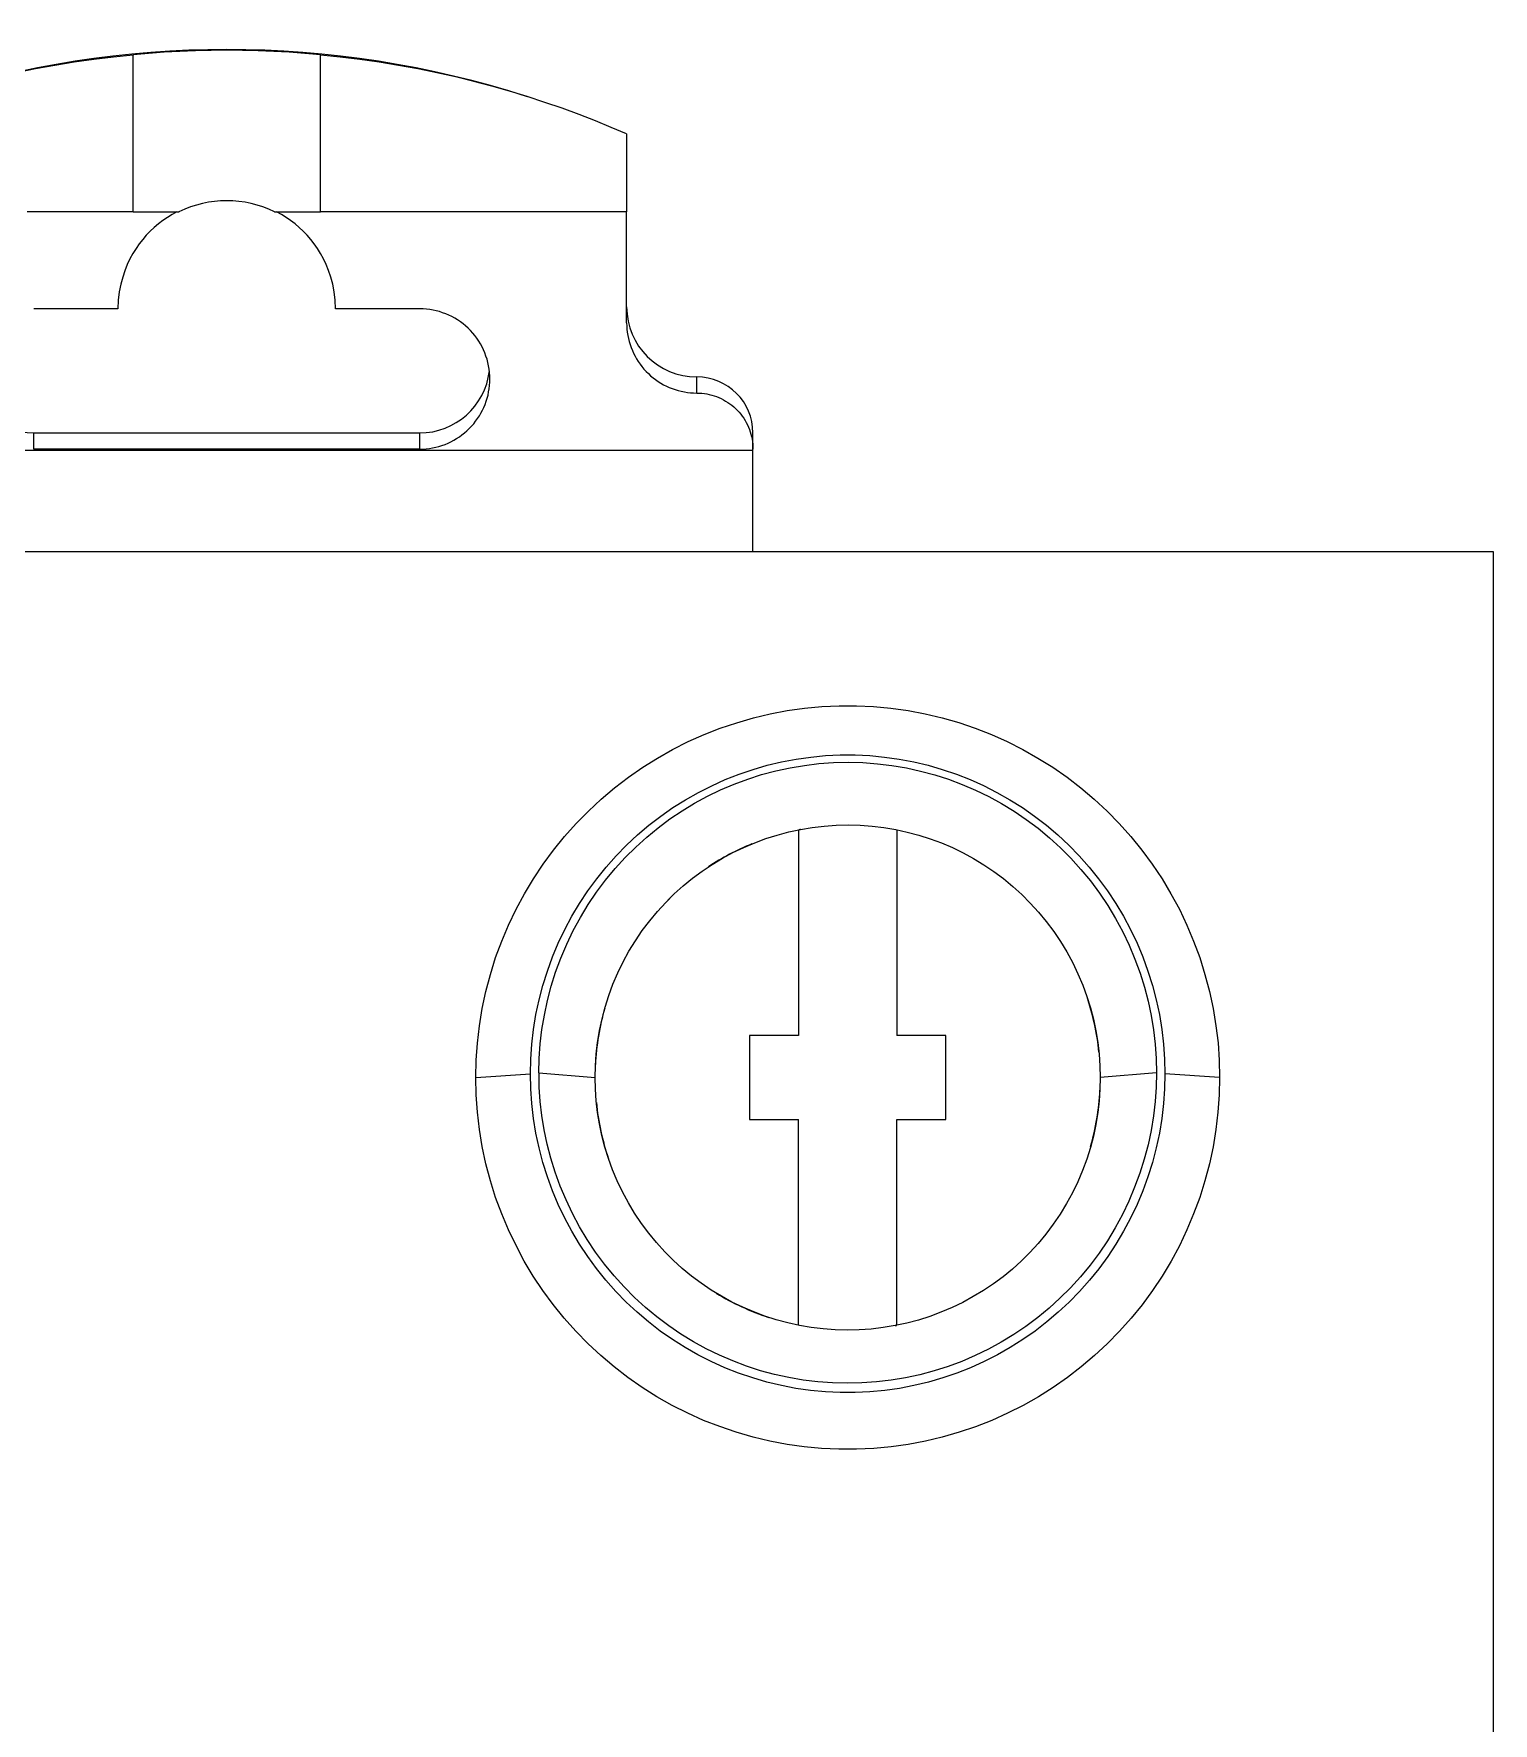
# Model space of a CAD drawing. Header units: millimetres. Extents: x 1019 to 1519, y 1262 to 1448.
# Drawn here: x 1200.785 to 1202.865, y 1270.982 to 1273.39 of the extents above; entities that cross this region are included whole.
import ezdxf

# ---------------------------------------------------------------- set-up
doc = ezdxf.new("R2010")
doc.units = ezdxf.units.MM

msp = doc.modelspace()

# ---------------------------------------------------------------- linework, layer by layer
for p, q in [((1200.9709, 1273.3634), (1200.9265, 1273.3598)), ((1200.9265, 1273.3599), (1200.9265, 1273.3594)), ((1201.0154, 1273.3654), (1200.9709, 1273.3634)), ((1201.0599, 1273.3661), (1201.0154, 1273.3654)), ((1201.1045, 1273.3654), (1201.0599, 1273.3661)), ((1201.149, 1273.3634), (1201.1045, 1273.3654)), ((1201.1934, 1273.3598), (1201.149, 1273.3634)), ((1201.1934, 1273.3594), (1201.1934, 1273.3599)), ((1200.7873, 1273.3395), (1200.7602, 1273.3339)), ((1200.8147, 1273.3445), (1200.7873, 1273.3395)), ((1200.8424, 1273.349), (1200.8147, 1273.3445)), ((1200.8703, 1273.353), (1200.8424, 1273.349)), ((1200.8983, 1273.3565), (1200.8703, 1273.353)), ((1200.9265, 1273.3593), (1200.8983, 1273.3565)), ((1200.9265, 1273.136), (1200.9265, 1273.3594)), ((1201.1934, 1273.136), (1201.1934, 1273.3594)), ((1201.2215, 1273.3565), (1201.1934, 1273.3593)), ((1201.2495, 1273.353), (1201.2215, 1273.3565)), ((1201.2773, 1273.349), (1201.2495, 1273.353)), ((1201.3049, 1273.3445), (1201.2773, 1273.349)), ((1201.3322, 1273.3395), (1201.3049, 1273.3445)), ((1201.3592, 1273.334), (1201.3322, 1273.3395)), ((1201.3858, 1273.3281), (1201.3592, 1273.334)), ((1201.4121, 1273.3217), (1201.3858, 1273.3281)), ((1201.4378, 1273.3149), (1201.4121, 1273.3217)), ((1201.4631, 1273.3077), (1201.4378, 1273.3149)), ((1201.4879, 1273.3002), (1201.4631, 1273.3077)), ((1201.5133, 1273.2919), (1201.4879, 1273.3002)), ((1201.538, 1273.2834), (1201.5133, 1273.2919)), ((1201.562, 1273.2746), (1201.538, 1273.2834)), ((1201.5854, 1273.2655), (1201.562, 1273.2746)), ((1201.608, 1273.2562), (1201.5854, 1273.2655)), ((1201.6299, 1273.2468), (1201.608, 1273.2562)), ((1201.6299, 1273.2468), (1201.6299, 1273.136)), ((1200.7996, 1273.136), (1200.7753, 1273.136)), ((1200.8242, 1273.136), (1200.7996, 1273.136)), ((1200.8492, 1273.136), (1200.8242, 1273.136)), ((1200.8746, 1273.136), (1200.8492, 1273.136)), ((1200.9003, 1273.136), (1200.8746, 1273.136)), ((1200.9265, 1273.136), (1200.9003, 1273.136)), ((1200.9265, 1273.136), (1200.9919, 1273.136)), ((1200.9688, 1273.1235), (1200.9625, 1273.1187)), ((1200.9753, 1273.128), (1200.9688, 1273.1235)), ((1200.9821, 1273.1322), (1200.9753, 1273.128)), ((1200.989, 1273.136), (1200.9821, 1273.1322)), ((1201.128, 1273.136), (1201.1934, 1273.136)), ((1201.1378, 1273.1322), (1201.1308, 1273.136)), ((1201.1445, 1273.128), (1201.1378, 1273.1322)), ((1201.151, 1273.1235), (1201.1445, 1273.128)), ((1201.1573, 1273.1187), (1201.151, 1273.1235)), ((1201.2195, 1273.136), (1201.1934, 1273.136)), ((1201.2453, 1273.136), (1201.2195, 1273.136)), ((1201.2707, 1273.136), (1201.2453, 1273.136)), ((1201.2957, 1273.136), (1201.2707, 1273.136)), ((1201.3203, 1273.136), (1201.2957, 1273.136)), ((1201.3446, 1273.136), (1201.3203, 1273.136)), ((1201.3685, 1273.136), (1201.3446, 1273.136)), ((1201.3922, 1273.136), (1201.3685, 1273.136)), ((1201.4154, 1273.136), (1201.3922, 1273.136)), ((1201.4384, 1273.136), (1201.4154, 1273.136)), ((1201.4611, 1273.136), (1201.4384, 1273.136)), ((1201.4834, 1273.136), (1201.4611, 1273.136)), ((1201.5054, 1273.136), (1201.4834, 1273.136)), ((1201.5271, 1273.136), (1201.5054, 1273.136)), ((1201.5484, 1273.136), (1201.5271, 1273.136)), ((1201.5693, 1273.136), (1201.5484, 1273.136)), ((1201.5899, 1273.136), (1201.5693, 1273.136)), ((1201.6101, 1273.136), (1201.5899, 1273.136)), ((1201.6299, 1273.136), (1201.6101, 1273.136)), ((1201.6299, 1272.9776), (1201.6299, 1273.136)), ((1200.9402, 1273.0964), (1200.9353, 1273.0901)), ((1200.9453, 1273.1024), (1200.9402, 1273.0964)), ((1200.9508, 1273.1081), (1200.9453, 1273.1024)), ((1200.9565, 1273.1135), (1200.9508, 1273.1081)), ((1200.9625, 1273.1187), (1200.9565, 1273.1135)), ((1201.1633, 1273.1136), (1201.1573, 1273.1187)), ((1201.169, 1273.1082), (1201.1633, 1273.1136)), ((1201.1744, 1273.1025), (1201.169, 1273.1082)), ((1201.1796, 1273.0965), (1201.1744, 1273.1025)), ((1201.1845, 1273.0902), (1201.1796, 1273.0965)), ((1200.9262, 1273.0763), (1200.922, 1273.0687)), ((1200.9306, 1273.0834), (1200.9262, 1273.0763)), ((1200.9353, 1273.0901), (1200.9306, 1273.0834)), ((1201.1892, 1273.0835), (1201.1845, 1273.0902)), ((1201.1936, 1273.0764), (1201.1892, 1273.0835)), ((1201.1977, 1273.0689), (1201.1936, 1273.0764)), ((1200.9147, 1273.0519), (1200.9116, 1273.0426)), ((1200.9182, 1273.0606), (1200.9147, 1273.0519)), ((1200.922, 1273.0687), (1200.9182, 1273.0606)), ((1201.2016, 1273.0608), (1201.1977, 1273.0689)), ((1201.2051, 1273.0521), (1201.2016, 1273.0608)), ((1201.2083, 1273.0428), (1201.2051, 1273.0521)), ((1200.9089, 1273.0326), (1200.9068, 1273.0217)), ((1200.9116, 1273.0426), (1200.9089, 1273.0326)), ((1201.2109, 1273.0327), (1201.2083, 1273.0428)), ((1201.213, 1273.0218), (1201.2109, 1273.0327)), ((1200.9054, 1273.0101), (1200.9049, 1272.9977)), ((1200.9068, 1273.0217), (1200.9054, 1273.0101)), ((1201.2144, 1273.0101), (1201.213, 1273.0218)), ((1201.2149, 1272.9977), (1201.2144, 1273.0101)), ((1200.9049, 1272.9977), (1200.7849, 1272.9977)), ((1201.3349, 1272.9977), (1201.2149, 1272.9977)), ((1201.3397, 1272.9975), (1201.3349, 1272.9977)), ((1201.3444, 1272.9972), (1201.3397, 1272.9975)), ((1201.3492, 1272.9966), (1201.3444, 1272.9972)), ((1201.3539, 1272.9958), (1201.3492, 1272.9966)), ((1201.3585, 1272.9948), (1201.3539, 1272.9958)), ((1201.3631, 1272.9936), (1201.3585, 1272.9948)), ((1201.3676, 1272.9921), (1201.3631, 1272.9936)), ((1201.3721, 1272.9905), (1201.3676, 1272.9921)), ((1201.3765, 1272.9886), (1201.3721, 1272.9905)), ((1201.3808, 1272.9865), (1201.3765, 1272.9886)), ((1201.385, 1272.9842), (1201.3808, 1272.9865)), ((1201.389, 1272.9817), (1201.385, 1272.9842)), ((1201.393, 1272.9791), (1201.389, 1272.9817)), ((1201.3968, 1272.9762), (1201.393, 1272.9791)), ((1201.4004, 1272.9732), (1201.3968, 1272.9762)), ((1201.6299, 1272.9776), (1201.63, 1272.9731)), ((1201.4039, 1272.97), (1201.4004, 1272.9732)), ((1201.4073, 1272.9666), (1201.4039, 1272.97)), ((1201.4105, 1272.9631), (1201.4073, 1272.9666)), ((1201.4135, 1272.9594), (1201.4105, 1272.9631)), ((1201.4164, 1272.9556), (1201.4135, 1272.9594)), ((1201.4191, 1272.9516), (1201.4164, 1272.9556)), ((1201.4215, 1272.9476), (1201.4191, 1272.9516)), ((1201.63, 1272.9731), (1201.6303, 1272.9686)), ((1201.6303, 1272.9686), (1201.6308, 1272.9642)), ((1201.6308, 1272.9642), (1201.6315, 1272.9597)), ((1201.6315, 1272.9597), (1201.6324, 1272.9553)), ((1201.6324, 1272.9553), (1201.6335, 1272.951)), ((1201.6335, 1272.951), (1201.6348, 1272.9467)), ((1201.4238, 1272.9434), (1201.4215, 1272.9476)), ((1201.4259, 1272.9391), (1201.4238, 1272.9434)), ((1201.4278, 1272.9347), (1201.4259, 1272.9391)), ((1201.4294, 1272.9303), (1201.4278, 1272.9347)), ((1201.4309, 1272.9257), (1201.4294, 1272.9303)), ((1201.6348, 1272.9467), (1201.6363, 1272.9425)), ((1201.6363, 1272.9425), (1201.638, 1272.9383)), ((1201.638, 1272.9383), (1201.6398, 1272.9342)), ((1201.6398, 1272.9342), (1201.6419, 1272.9302)), ((1201.6419, 1272.9302), (1201.6441, 1272.9263)), ((1201.4321, 1272.9211), (1201.4309, 1272.9257)), ((1201.4331, 1272.9165), (1201.4321, 1272.9211)), ((1201.4339, 1272.9118), (1201.4331, 1272.9165)), ((1201.4345, 1272.907), (1201.4339, 1272.9118)), ((1201.4348, 1272.9023), (1201.4345, 1272.907)), ((1201.4349, 1272.8976), (1201.4348, 1272.9023)), ((1201.6441, 1272.9263), (1201.6465, 1272.9225)), ((1201.6465, 1272.9225), (1201.649, 1272.9188)), ((1201.649, 1272.9188), (1201.6517, 1272.9152)), ((1201.6517, 1272.9152), (1201.6546, 1272.9118)), ((1201.6546, 1272.9118), (1201.6576, 1272.9085)), ((1201.6576, 1272.9085), (1201.6608, 1272.9053)), ((1201.6608, 1272.9053), (1201.6641, 1272.9023)), ((1201.6641, 1272.9023), (1201.6676, 1272.8994)), ((1201.4323, 1272.8747), (1201.4332, 1272.8792)), ((1201.4332, 1272.8792), (1201.434, 1272.8838)), ((1201.434, 1272.8838), (1201.4345, 1272.8884)), ((1201.4345, 1272.8884), (1201.4348, 1272.893)), ((1201.4348, 1272.893), (1201.4349, 1272.8976)), ((1201.6676, 1272.8994), (1201.6711, 1272.8967)), ((1201.6711, 1272.8967), (1201.6748, 1272.8941)), ((1201.6748, 1272.8941), (1201.6786, 1272.8917)), ((1201.6786, 1272.8917), (1201.6825, 1272.8895)), ((1201.6825, 1272.8895), (1201.6865, 1272.8875)), ((1201.6865, 1272.8875), (1201.6906, 1272.8856)), ((1201.6906, 1272.8856), (1201.6948, 1272.8839)), ((1201.6948, 1272.8839), (1201.699, 1272.8825)), ((1201.699, 1272.8825), (1201.7033, 1272.8812)), ((1201.7033, 1272.8812), (1201.7077, 1272.8801)), ((1201.7077, 1272.8801), (1201.7121, 1272.8792)), ((1201.7121, 1272.8792), (1201.7165, 1272.8785)), ((1201.7165, 1272.8785), (1201.721, 1272.878)), ((1201.7299, 1272.8776), (1201.7299, 1272.9005)), ((1201.4245, 1272.853), (1201.4264, 1272.8572)), ((1201.4264, 1272.8572), (1201.4282, 1272.8614)), ((1201.4282, 1272.8614), (1201.4297, 1272.8658)), ((1201.4297, 1272.8658), (1201.4311, 1272.8702)), ((1201.4311, 1272.8702), (1201.4323, 1272.8747)), ((1201.721, 1272.878), (1201.7254, 1272.8777)), ((1201.7254, 1272.8777), (1201.7299, 1272.8776)), ((1201.7299, 1272.8776), (1201.7335, 1272.8775)), ((1201.7335, 1272.8775), (1201.7371, 1272.8772)), ((1201.7371, 1272.8772), (1201.7407, 1272.8768)), ((1201.7407, 1272.8768), (1201.7442, 1272.8763)), ((1201.7442, 1272.8763), (1201.7477, 1272.8756)), ((1201.7477, 1272.8756), (1201.7512, 1272.8747)), ((1201.7512, 1272.8747), (1201.7547, 1272.8736)), ((1201.7547, 1272.8736), (1201.758, 1272.8725)), ((1201.758, 1272.8725), (1201.7614, 1272.8711)), ((1201.7614, 1272.8711), (1201.7646, 1272.8696)), ((1201.7646, 1272.8696), (1201.7678, 1272.868)), ((1201.7678, 1272.868), (1201.771, 1272.8662)), ((1201.771, 1272.8662), (1201.774, 1272.8643)), ((1201.774, 1272.8643), (1201.777, 1272.8623)), ((1201.777, 1272.8623), (1201.7798, 1272.8601)), ((1201.7798, 1272.8601), (1201.7826, 1272.8578)), ((1201.7826, 1272.8578), (1201.7852, 1272.8554)), ((1201.7852, 1272.8554), (1201.7878, 1272.8529)), ((1201.4056, 1272.8269), (1201.4088, 1272.8302)), ((1201.4088, 1272.8302), (1201.4119, 1272.8337)), ((1201.4119, 1272.8337), (1201.4147, 1272.8373)), ((1201.4147, 1272.8373), (1201.4174, 1272.8411)), ((1201.4174, 1272.8411), (1201.42, 1272.845)), ((1201.42, 1272.845), (1201.4223, 1272.8489)), ((1201.4223, 1272.8489), (1201.4245, 1272.853)), ((1201.7878, 1272.8529), (1201.7902, 1272.8502)), ((1201.7902, 1272.8502), (1201.7925, 1272.8475)), ((1201.7925, 1272.8475), (1201.7946, 1272.8446)), ((1201.7946, 1272.8446), (1201.7967, 1272.8417)), ((1201.7967, 1272.8417), (1201.7986, 1272.8386)), ((1201.7986, 1272.8386), (1201.8004, 1272.8355)), ((1201.8004, 1272.8355), (1201.802, 1272.8323)), ((1201.802, 1272.8323), (1201.8035, 1272.8291)), ((1200.7849, 1272.7977), (1200.7849, 1272.8207)), ((1200.7849, 1272.8207), (1201.3349, 1272.8207)), ((1201.3349, 1272.7977), (1201.3349, 1272.8207)), ((1201.371, 1272.8044), (1201.3753, 1272.8062)), ((1201.3753, 1272.8062), (1201.3795, 1272.8081)), ((1201.3795, 1272.8081), (1201.3836, 1272.8103)), ((1201.3836, 1272.8103), (1201.3876, 1272.8126)), ((1201.3876, 1272.8126), (1201.3915, 1272.8151)), ((1201.3915, 1272.8151), (1201.3952, 1272.8178)), ((1201.3952, 1272.8178), (1201.3988, 1272.8207)), ((1201.3988, 1272.8207), (1201.4023, 1272.8237)), ((1201.4023, 1272.8237), (1201.4056, 1272.8269)), ((1201.8035, 1272.8291), (1201.8048, 1272.8257)), ((1201.8048, 1272.8257), (1201.806, 1272.8223)), ((1201.806, 1272.8223), (1201.807, 1272.8189)), ((1201.807, 1272.8189), (1201.8079, 1272.8154)), ((1201.8079, 1272.8154), (1201.8086, 1272.8119)), ((1201.8086, 1272.8119), (1201.8092, 1272.8084)), ((1201.8092, 1272.8084), (1201.8096, 1272.8048)), ((1201.8099, 1272.7977), (1201.8099, 1272.8207)), ((1200.3099, 1272.7961), (1201.8099, 1272.7961)), ((1201.3349, 1272.7977), (1200.7849, 1272.7977)), ((1201.3349, 1272.7977), (1201.3395, 1272.7978)), ((1201.3395, 1272.7978), (1201.3442, 1272.7981)), ((1201.3442, 1272.7981), (1201.3487, 1272.7986)), ((1201.3487, 1272.7986), (1201.3533, 1272.7994)), ((1201.3533, 1272.7994), (1201.3578, 1272.8003)), ((1201.3578, 1272.8003), (1201.3623, 1272.8015)), ((1201.3623, 1272.8015), (1201.3667, 1272.8028)), ((1201.3667, 1272.8028), (1201.371, 1272.8044)), ((1201.8096, 1272.8048), (1201.8098, 1272.8013)), ((1201.8098, 1272.8013), (1201.8099, 1272.7977)), ((1201.8099, 1272.7961), (1201.8099, 1272.7977)), ((1201.8099, 1272.6519), (1201.8099, 1272.7961)), ((1195.6949, 1272.6519), (1202.8649, 1272.6519)), ((1202.8649, 1272.6519), (1202.8649, 1270.7619)), ((1201.8345, 1272.4203), (1201.8588, 1272.4249)), ((1201.8588, 1272.4249), (1201.8833, 1272.4283)), ((1201.8833, 1272.4283), (1201.9079, 1272.4306)), ((1201.9079, 1272.4306), (1201.9326, 1272.4318)), ((1201.9326, 1272.4318), (1201.9573, 1272.4318)), ((1201.9573, 1272.4318), (1201.9819, 1272.4306)), ((1201.9819, 1272.4306), (1202.0065, 1272.4283)), ((1202.0065, 1272.4283), (1202.031, 1272.4249)), ((1202.031, 1272.4249), (1202.0553, 1272.4203)), ((1201.7402, 1272.3908), (1201.7632, 1272.3998)), ((1201.7632, 1272.3998), (1201.7867, 1272.4077)), ((1201.7867, 1272.4077), (1201.8105, 1272.4146)), ((1201.8105, 1272.4146), (1201.8345, 1272.4203)), ((1202.0553, 1272.4203), (1202.0794, 1272.4146)), ((1202.0794, 1272.4146), (1202.1032, 1272.4078)), ((1202.1032, 1272.4078), (1202.1266, 1272.3998)), ((1202.1266, 1272.3998), (1202.1497, 1272.3908)), ((1201.6954, 1272.3695), (1201.7175, 1272.3807)), ((1201.7175, 1272.3807), (1201.7402, 1272.3908)), ((1202.1497, 1272.3908), (1202.1723, 1272.3807)), ((1202.1723, 1272.3807), (1202.1944, 1272.3695)), ((1201.6528, 1272.3441), (1201.6738, 1272.3573)), ((1201.6738, 1272.3573), (1201.6954, 1272.3695)), ((1201.8303, 1272.347), (1201.8508, 1272.3519)), ((1201.8508, 1272.3519), (1201.8715, 1272.3558)), ((1201.8715, 1272.3558), (1201.8924, 1272.3588)), ((1201.8832, 1272.3469), (1201.9039, 1272.3494)), ((1201.8924, 1272.3588), (1201.9134, 1272.3608)), ((1201.9039, 1272.3494), (1201.9248, 1272.3508)), ((1201.9134, 1272.3608), (1201.9344, 1272.3617)), ((1201.9248, 1272.3508), (1201.9456, 1272.3513)), ((1201.9344, 1272.3617), (1201.9554, 1272.3617)), ((1201.9456, 1272.3513), (1201.9665, 1272.3508)), ((1201.9554, 1272.3617), (1201.9765, 1272.3608)), ((1201.9665, 1272.3508), (1201.9873, 1272.3492)), ((1201.9765, 1272.3608), (1201.9974, 1272.3588)), ((1201.9873, 1272.3492), (1202.008, 1272.3467)), ((1201.9974, 1272.3588), (1202.0183, 1272.3558)), ((1202.0183, 1272.3558), (1202.039, 1272.3519)), ((1202.039, 1272.3519), (1202.0595, 1272.347)), ((1202.1944, 1272.3695), (1202.216, 1272.3573)), ((1202.216, 1272.3573), (1202.2371, 1272.3441)), ((1201.6126, 1272.3148), (1201.6323, 1272.3299)), ((1201.6323, 1272.3299), (1201.6528, 1272.3441)), ((1201.7511, 1272.3179), (1201.7704, 1272.3266)), ((1201.7704, 1272.3266), (1201.7901, 1272.3343)), ((1201.7829, 1272.3202), (1201.8024, 1272.3274)), ((1201.7901, 1272.3343), (1201.8101, 1272.3411)), ((1201.8024, 1272.3274), (1201.8222, 1272.3337)), ((1201.8101, 1272.3411), (1201.8303, 1272.347)), ((1201.8222, 1272.3337), (1201.8423, 1272.3391)), ((1201.8423, 1272.3391), (1201.8627, 1272.3435)), ((1201.8627, 1272.3435), (1201.8832, 1272.3469)), ((1202.008, 1272.3467), (1202.0285, 1272.3432)), ((1202.0285, 1272.3432), (1202.0488, 1272.3388)), ((1202.0488, 1272.3388), (1202.0689, 1272.3334)), ((1202.0595, 1272.347), (1202.0798, 1272.3412)), ((1202.0689, 1272.3334), (1202.0886, 1272.327)), ((1202.0798, 1272.3412), (1202.0998, 1272.3344)), ((1202.0886, 1272.327), (1202.1081, 1272.3197)), ((1202.0998, 1272.3344), (1202.1194, 1272.3266)), ((1202.1194, 1272.3266), (1202.1387, 1272.318)), ((1202.2371, 1272.3441), (1202.2575, 1272.33)), ((1202.2575, 1272.33), (1202.2772, 1272.3148)), ((1201.5936, 1272.2987), (1201.6126, 1272.3148)), ((1201.7138, 1272.2979), (1201.7322, 1272.3084)), ((1201.7267, 1272.293), (1201.745, 1272.303)), ((1201.7322, 1272.3084), (1201.7511, 1272.3179)), ((1201.745, 1272.303), (1201.7638, 1272.312)), ((1201.7638, 1272.312), (1201.7829, 1272.3202)), ((1202.1081, 1272.3197), (1202.1272, 1272.3115)), ((1202.1272, 1272.3115), (1202.1459, 1272.3024)), ((1202.1387, 1272.318), (1202.1576, 1272.3084)), ((1202.1459, 1272.3024), (1202.1642, 1272.2924)), ((1202.1576, 1272.3084), (1202.176, 1272.2979)), ((1202.2772, 1272.3148), (1202.2962, 1272.2988)), ((1201.5579, 1272.264), (1201.5753, 1272.2818)), ((1201.5753, 1272.2818), (1201.5936, 1272.2987)), ((1201.6784, 1272.2744), (1201.6958, 1272.2866)), ((1201.6916, 1272.2705), (1201.7089, 1272.2822)), ((1201.6958, 1272.2866), (1201.7138, 1272.2979)), ((1201.7089, 1272.2822), (1201.7267, 1272.293)), ((1202.1642, 1272.2924), (1202.182, 1272.2815)), ((1202.176, 1272.2979), (1202.194, 1272.2866)), ((1202.182, 1272.2815), (1202.1994, 1272.2698)), ((1202.194, 1272.2866), (1202.2114, 1272.2745)), ((1202.2962, 1272.2988), (1202.3145, 1272.2818)), ((1202.3145, 1272.2818), (1202.3319, 1272.264)), ((1201.5413, 1272.2454), (1201.5579, 1272.264)), ((1201.6454, 1272.2477), (1201.6616, 1272.2615)), ((1201.6585, 1272.2447), (1201.6747, 1272.258)), ((1201.6616, 1272.2615), (1201.6784, 1272.2744)), ((1201.6747, 1272.258), (1201.6916, 1272.2705)), ((1201.861, 1272.252), (1201.8776, 1272.2556)), ((1201.8749, 1272.2551), (1201.8749, 1271.9619)), ((1201.8776, 1272.2556), (1201.8945, 1272.2584)), ((1201.8945, 1272.2584), (1201.9114, 1272.2604)), ((1201.9114, 1272.2604), (1201.9284, 1272.2615)), ((1201.9284, 1272.2615), (1201.9455, 1272.2619)), ((1201.9455, 1272.2619), (1201.9626, 1272.2615)), ((1201.9626, 1272.2615), (1201.9796, 1272.2603)), ((1201.9796, 1272.2603), (1201.9965, 1272.2582)), ((1201.9965, 1272.2582), (1202.0133, 1272.2554)), ((1202.0133, 1272.2554), (1202.0299, 1272.2518)), ((1202.0149, 1272.2551), (1202.0149, 1271.9619)), ((1202.1994, 1272.2698), (1202.2162, 1272.2572)), ((1202.2114, 1272.2745), (1202.2282, 1272.2615)), ((1202.2162, 1272.2572), (1202.2324, 1272.2437)), ((1202.2282, 1272.2615), (1202.2445, 1272.2477)), ((1202.3319, 1272.264), (1202.3485, 1272.2454)), ((1201.5256, 1272.226), (1201.5413, 1272.2454)), ((1201.6149, 1272.2179), (1201.6298, 1272.2331)), ((1201.6278, 1272.2156), (1201.6428, 1272.2305)), ((1201.6298, 1272.2331), (1201.6454, 1272.2477)), ((1201.6428, 1272.2305), (1201.6585, 1272.2447)), ((1201.7814, 1272.2226), (1201.7967, 1272.23)), ((1201.7967, 1272.23), (1201.8124, 1272.2366)), ((1201.8124, 1272.2366), (1201.8283, 1272.2425)), ((1201.8283, 1272.2425), (1201.8445, 1272.2476)), ((1201.8445, 1272.2476), (1201.861, 1272.252)), ((1202.0299, 1272.2518), (1202.0463, 1272.2474)), ((1202.0463, 1272.2474), (1202.0625, 1272.2422)), ((1202.0625, 1272.2422), (1202.0784, 1272.2363)), ((1202.0784, 1272.2363), (1202.0941, 1272.2296)), ((1202.0941, 1272.2296), (1202.1094, 1272.2222)), ((1202.2324, 1272.2437), (1202.2481, 1272.2295)), ((1202.2445, 1272.2477), (1202.2601, 1272.2332)), ((1202.2481, 1272.2295), (1202.2631, 1272.2144)), ((1202.2601, 1272.2332), (1202.275, 1272.2179)), ((1202.3485, 1272.2454), (1202.3642, 1272.2261)), ((1201.497, 1272.1852), (1201.5108, 1272.2059)), ((1201.5108, 1272.2059), (1201.5256, 1272.226)), ((1201.6007, 1272.2019), (1201.6149, 1272.2179)), ((1201.6135, 1272.1998), (1201.6278, 1272.2156)), ((1201.7376, 1272.1963), (1201.7518, 1272.2058)), ((1201.7518, 1272.2058), (1201.7664, 1272.2146)), ((1201.7664, 1272.2146), (1201.7814, 1272.2226)), ((1202.1094, 1272.2222), (1202.1243, 1272.214)), ((1202.1243, 1272.214), (1202.1389, 1272.2052)), ((1202.1389, 1272.2052), (1202.1531, 1272.1956)), ((1202.2631, 1272.2144), (1202.2774, 1272.1986)), ((1202.275, 1272.2179), (1202.2891, 1272.2019)), ((1202.3642, 1272.2261), (1202.379, 1272.206)), ((1202.379, 1272.206), (1202.3929, 1272.1852)), ((1201.4841, 1272.1637), (1201.497, 1272.1852)), ((1201.5746, 1272.168), (1201.5873, 1272.1853)), ((1201.5871, 1272.1663), (1201.5999, 1272.1834)), ((1201.5873, 1272.1853), (1201.6007, 1272.2019)), ((1201.5999, 1272.1834), (1201.6135, 1272.1998)), ((1201.7106, 1272.1752), (1201.7239, 1272.1861)), ((1201.7239, 1272.1861), (1201.7376, 1272.1963)), ((1202.1531, 1272.1956), (1202.1669, 1272.1854)), ((1202.1669, 1272.1854), (1202.1802, 1272.1744)), ((1202.2774, 1272.1986), (1202.2909, 1272.1821)), ((1202.2891, 1272.2019), (1202.3026, 1272.1853)), ((1202.2909, 1272.1821), (1202.3037, 1272.1649)), ((1202.3026, 1272.1853), (1202.3152, 1272.1681)), ((1202.3929, 1272.1852), (1202.4057, 1272.1638)), ((1201.4723, 1272.1417), (1201.4841, 1272.1637)), ((1201.5628, 1272.1502), (1201.5746, 1272.168)), ((1201.5751, 1272.1485), (1201.5871, 1272.1663)), ((1201.6855, 1272.1515), (1201.6978, 1272.1637)), ((1201.6978, 1272.1637), (1201.7106, 1272.1752)), ((1202.1802, 1272.1744), (1202.193, 1272.1628)), ((1202.193, 1272.1628), (1202.2052, 1272.1506)), ((1202.3037, 1272.1649), (1202.3156, 1272.1471)), ((1202.3152, 1272.1681), (1202.327, 1272.1502)), ((1202.4057, 1272.1638), (1202.4176, 1272.1418)), ((1201.4615, 1272.1192), (1201.4723, 1272.1417)), ((1201.5418, 1272.1129), (1201.5519, 1272.1318)), ((1201.5519, 1272.1318), (1201.5628, 1272.1502)), ((1201.564, 1272.1302), (1201.5751, 1272.1485)), ((1201.6627, 1272.1254), (1201.6738, 1272.1387)), ((1201.6738, 1272.1387), (1201.6855, 1272.1515)), ((1202.2052, 1272.1506), (1202.2169, 1272.1377)), ((1202.2169, 1272.1377), (1202.228, 1272.1243)), ((1202.3156, 1272.1471), (1202.3267, 1272.1287)), ((1202.327, 1272.1502), (1202.338, 1272.1318)), ((1202.338, 1272.1318), (1202.3481, 1272.113)), ((1202.4176, 1272.1418), (1202.4283, 1272.1192)), ((1201.4518, 1272.0962), (1201.4615, 1272.1192)), ((1201.5325, 1272.0936), (1201.5418, 1272.1129)), ((1201.5445, 1272.092), (1201.5538, 1272.1113)), ((1201.5538, 1272.1113), (1201.564, 1272.1302)), ((1201.6424, 1272.097), (1201.6522, 1272.1114)), ((1201.6522, 1272.1114), (1201.6627, 1272.1254)), ((1202.228, 1272.1243), (1202.2385, 1272.1103)), ((1202.2385, 1272.1103), (1202.2482, 1272.0958)), ((1202.3267, 1272.1287), (1202.3369, 1272.1098)), ((1202.3369, 1272.1098), (1202.3461, 1272.0905)), ((1202.3481, 1272.113), (1202.3573, 1272.0936)), ((1202.4283, 1272.1192), (1202.438, 1272.0962)), ((1201.4432, 1272.0728), (1201.4518, 1272.0962)), ((1201.5243, 1272.0738), (1201.5325, 1272.0936)), ((1201.5361, 1272.0723), (1201.5445, 1272.092)), ((1201.6332, 1272.0821), (1201.6424, 1272.097)), ((1202.2482, 1272.0958), (1202.2573, 1272.0809)), ((1202.3461, 1272.0905), (1202.3543, 1272.0708)), ((1202.3573, 1272.0936), (1202.3656, 1272.0739)), ((1202.438, 1272.0962), (1202.4466, 1272.0728)), ((1201.4357, 1272.0489), (1201.4432, 1272.0728)), ((1201.5169, 1272.0537), (1201.5243, 1272.0738)), ((1201.5287, 1272.0522), (1201.5361, 1272.0723)), ((1201.6173, 1272.051), (1201.6249, 1272.0667)), ((1201.6249, 1272.0667), (1201.6332, 1272.0821)), ((1202.2573, 1272.0809), (1202.2656, 1272.0655)), ((1202.2656, 1272.0655), (1202.2731, 1272.0498)), ((1202.3543, 1272.0708), (1202.3616, 1272.0509)), ((1202.3656, 1272.0739), (1202.3729, 1272.0537)), ((1202.4466, 1272.0728), (1202.4541, 1272.0489)), ((1201.4294, 1272.0247), (1201.4357, 1272.0489)), ((1201.5105, 1272.0332), (1201.5169, 1272.0537)), ((1201.5223, 1272.032), (1201.5287, 1272.0522)), ((1201.6104, 1272.035), (1201.6173, 1272.051)), ((1202.2731, 1272.0498), (1202.2799, 1272.0338)), ((1202.3616, 1272.0509), (1202.3678, 1272.0309)), ((1202.3729, 1272.0537), (1202.3793, 1272.0333)), ((1202.4541, 1272.0489), (1202.4605, 1272.0248)), ((1201.4242, 1272.0004), (1201.4294, 1272.0247)), ((1201.5006, 1271.9916), (1201.5051, 1272.0125)), ((1201.5051, 1272.0125), (1201.5105, 1272.0332)), ((1201.5126, 1271.991), (1201.517, 1272.0116)), ((1201.517, 1272.0116), (1201.5223, 1272.032)), ((1201.5992, 1272.0022), (1201.6044, 1272.0187)), ((1201.6044, 1272.0187), (1201.6104, 1272.035)), ((1202.2799, 1272.0338), (1202.2858, 1272.0176)), ((1202.2858, 1272.0176), (1202.291, 1272.0013)), ((1202.3678, 1272.0309), (1202.3731, 1272.0107)), ((1202.3793, 1272.0333), (1202.3848, 1272.0125)), ((1202.3848, 1272.0125), (1202.3892, 1271.9916)), ((1202.4605, 1272.0248), (1202.4657, 1272.0004)), ((1201.4201, 1271.9758), (1201.4242, 1272.0004)), ((1201.4972, 1271.9705), (1201.5006, 1271.9916)), ((1201.5092, 1271.9704), (1201.5126, 1271.991)), ((1201.5948, 1271.9856), (1201.5992, 1272.0022)), ((1202.291, 1272.0013), (1202.2953, 1271.9849)), ((1202.3731, 1272.0107), (1202.3774, 1271.9904)), ((1202.3774, 1271.9904), (1202.3807, 1271.97)), ((1202.3892, 1271.9916), (1202.3927, 1271.9705)), ((1202.4657, 1272.0004), (1202.4698, 1271.9758)), ((1201.4172, 1271.9511), (1201.4201, 1271.9758)), ((1201.4947, 1271.9493), (1201.4972, 1271.9705)), ((1201.5068, 1271.9498), (1201.5092, 1271.9704)), ((1201.5884, 1271.9521), (1201.5912, 1271.9689)), ((1201.5912, 1271.9689), (1201.5948, 1271.9856)), ((1202.2953, 1271.9849), (1202.2988, 1271.9684)), ((1202.2988, 1271.9684), (1202.3015, 1271.9518)), ((1202.3807, 1271.97), (1202.383, 1271.9495)), ((1202.3927, 1271.9705), (1202.3952, 1271.9493)), ((1202.4698, 1271.9758), (1202.4727, 1271.9512)), ((1201.4155, 1271.9265), (1201.4172, 1271.9511)), ((1201.4932, 1271.9282), (1201.4947, 1271.9493)), ((1201.5054, 1271.9292), (1201.5068, 1271.9498)), ((1201.5865, 1271.9354), (1201.5884, 1271.9521)), ((1201.8049, 1271.9619), (1201.8049, 1271.8419)), ((1201.8749, 1271.9619), (1201.8049, 1271.9619)), ((1202.0849, 1271.9619), (1202.0149, 1271.9619)), ((1202.0849, 1271.8419), (1202.0849, 1271.9619)), ((1202.3015, 1271.9518), (1202.3034, 1271.9352)), ((1202.383, 1271.9495), (1202.3845, 1271.9291)), ((1202.3952, 1271.9493), (1202.3966, 1271.9282)), ((1202.4727, 1271.9512), (1202.4744, 1271.9265)), ((1201.4149, 1271.9019), (1201.4155, 1271.9265)), ((1201.4928, 1271.9071), (1201.4932, 1271.9282)), ((1201.5049, 1271.9087), (1201.5054, 1271.9292)), ((1201.5849, 1271.9019), (1201.5853, 1271.9186)), ((1201.5853, 1271.9186), (1201.5865, 1271.9354)), ((1202.3034, 1271.9352), (1202.3045, 1271.9185)), ((1202.3045, 1271.9185), (1202.3049, 1271.9019)), ((1202.3845, 1271.9291), (1202.3849, 1271.9087)), ((1202.3966, 1271.9282), (1202.3971, 1271.9071)), ((1202.4744, 1271.9265), (1202.4749, 1271.9019)), ((1201.4149, 1271.9019), (1201.4928, 1271.9071)), ((1201.4155, 1271.8773), (1201.4149, 1271.9019)), ((1201.4932, 1271.886), (1201.4928, 1271.9071)), ((1201.5049, 1271.9087), (1201.5849, 1271.9019)), ((1201.5054, 1271.8884), (1201.505, 1271.9087)), ((1201.5853, 1271.8854), (1201.5849, 1271.9019)), ((1202.3049, 1271.9019), (1202.3045, 1271.8853)), ((1202.3849, 1271.9087), (1202.3049, 1271.9019)), ((1202.3849, 1271.9087), (1202.3845, 1271.8882)), ((1202.3971, 1271.9071), (1202.3966, 1271.8859)), ((1202.4749, 1271.9019), (1202.3971, 1271.9071)), ((1202.4749, 1271.9019), (1202.4744, 1271.8773)), ((1201.4172, 1271.8526), (1201.4155, 1271.8773)), ((1201.4947, 1271.8648), (1201.4932, 1271.886)), ((1201.5068, 1271.868), (1201.5054, 1271.8884)), ((1201.5091, 1271.8476), (1201.5068, 1271.868)), ((1201.5865, 1271.8688), (1201.5853, 1271.8854)), ((1201.5884, 1271.8523), (1201.5865, 1271.8688)), ((1202.3034, 1271.8686), (1202.3014, 1271.8519)), ((1202.3045, 1271.8853), (1202.3034, 1271.8686)), ((1202.383, 1271.8677), (1202.3807, 1271.8472)), ((1202.3845, 1271.8882), (1202.383, 1271.8677)), ((1202.3966, 1271.8859), (1202.3952, 1271.8648)), ((1202.4744, 1271.8773), (1202.4726, 1271.8526)), ((1201.4201, 1271.8279), (1201.4172, 1271.8526)), ((1201.4972, 1271.8436), (1201.4947, 1271.8648)), ((1201.5006, 1271.8226), (1201.4972, 1271.8436)), ((1201.5124, 1271.8273), (1201.5091, 1271.8476)), ((1201.5911, 1271.8358), (1201.5884, 1271.8523)), ((1202.3014, 1271.8519), (1202.2987, 1271.8352)), ((1202.3807, 1271.8472), (1202.3773, 1271.8266)), ((1202.3927, 1271.8436), (1202.3892, 1271.8226)), ((1202.3952, 1271.8648), (1202.3927, 1271.8436)), ((1202.4726, 1271.8526), (1202.4697, 1271.8279)), ((1201.4242, 1271.8034), (1201.4201, 1271.8279)), ((1201.5051, 1271.8017), (1201.5006, 1271.8226)), ((1201.5167, 1271.8071), (1201.5124, 1271.8273)), ((1201.5945, 1271.8193), (1201.5911, 1271.8358)), ((1201.5988, 1271.8029), (1201.5945, 1271.8193)), ((1201.8049, 1271.8419), (1201.8749, 1271.8419)), ((1201.8749, 1271.5488), (1201.8749, 1271.8419)), ((1202.0149, 1271.5488), (1202.0149, 1271.8419)), ((1202.0149, 1271.8419), (1202.0849, 1271.8419)), ((1202.2987, 1271.8352), (1202.2951, 1271.8185)), ((1202.3773, 1271.8266), (1202.373, 1271.8061)), ((1202.3892, 1271.8226), (1202.3848, 1271.8017)), ((1202.4697, 1271.8279), (1202.4657, 1271.8033)), ((1201.4294, 1271.779), (1201.4242, 1271.8034)), ((1201.5105, 1271.781), (1201.5051, 1271.8017)), ((1201.5219, 1271.7869), (1201.5167, 1271.8071)), ((1201.6039, 1271.7866), (1201.5988, 1271.8029)), ((1202.2908, 1271.802), (1202.2856, 1271.7855)), ((1202.2951, 1271.8185), (1202.2908, 1271.802)), ((1202.373, 1271.8061), (1202.3676, 1271.7858)), ((1202.3848, 1271.8017), (1202.3793, 1271.781)), ((1202.4657, 1271.8033), (1202.4605, 1271.779)), ((1201.4357, 1271.7549), (1201.4294, 1271.779)), ((1201.5169, 1271.7606), (1201.5105, 1271.781)), ((1201.5281, 1271.7669), (1201.5219, 1271.7869)), ((1201.6098, 1271.7705), (1201.6039, 1271.7866)), ((1202.2856, 1271.7855), (1202.2796, 1271.7692)), ((1202.3676, 1271.7858), (1202.3613, 1271.7656)), ((1202.3793, 1271.781), (1202.3729, 1271.7606)), ((1202.4605, 1271.779), (1202.4541, 1271.7549)), ((1201.4432, 1271.7311), (1201.4357, 1271.7549)), ((1201.5242, 1271.7406), (1201.5169, 1271.7606)), ((1201.5353, 1271.7471), (1201.5281, 1271.7669)), ((1201.5435, 1271.7274), (1201.5353, 1271.7471)), ((1201.6165, 1271.7545), (1201.6098, 1271.7705)), ((1201.624, 1271.7388), (1201.6165, 1271.7545)), ((1202.2728, 1271.7532), (1202.2652, 1271.7375)), ((1202.2796, 1271.7692), (1202.2728, 1271.7532)), ((1202.3613, 1271.7656), (1202.3539, 1271.7456)), ((1202.3729, 1271.7606), (1202.3656, 1271.7405)), ((1202.4541, 1271.7549), (1202.4466, 1271.7311)), ((1201.4518, 1271.7077), (1201.4432, 1271.7311)), ((1201.5325, 1271.7209), (1201.5242, 1271.7406)), ((1201.5527, 1271.7081), (1201.5435, 1271.7274)), ((1201.6323, 1271.7235), (1201.624, 1271.7388)), ((1201.6413, 1271.7085), (1201.6323, 1271.7235)), ((1202.2652, 1271.7375), (1202.2568, 1271.7222)), ((1202.3456, 1271.7259), (1202.3364, 1271.7066)), ((1202.3539, 1271.7456), (1202.3456, 1271.7259)), ((1202.3656, 1271.7405), (1202.3574, 1271.7208)), ((1202.4466, 1271.7311), (1202.438, 1271.7077)), ((1201.4615, 1271.6848), (1201.4518, 1271.7077)), ((1201.5416, 1271.7016), (1201.5325, 1271.7209)), ((1201.5517, 1271.6828), (1201.5416, 1271.7016)), ((1201.5628, 1271.6893), (1201.5527, 1271.7081)), ((1201.651, 1271.694), (1201.6413, 1271.7085)), ((1202.2478, 1271.7073), (1202.238, 1271.6928)), ((1202.2568, 1271.7222), (1202.2478, 1271.7073)), ((1202.3364, 1271.7066), (1202.3262, 1271.6877)), ((1202.3482, 1271.7016), (1202.3381, 1271.6828)), ((1202.3574, 1271.7208), (1202.3482, 1271.7016)), ((1202.438, 1271.7077), (1202.4284, 1271.6847)), ((1201.4722, 1271.6623), (1201.4615, 1271.6848)), ((1201.5626, 1271.6645), (1201.5517, 1271.6828)), ((1201.5738, 1271.6709), (1201.5628, 1271.6893)), ((1201.6615, 1271.68), (1201.651, 1271.694)), ((1201.6725, 1271.6666), (1201.6615, 1271.68)), ((1202.2275, 1271.6789), (1202.2164, 1271.6655)), ((1202.238, 1271.6928), (1202.2275, 1271.6789)), ((1202.3262, 1271.6877), (1202.3151, 1271.6694)), ((1202.3381, 1271.6828), (1202.3272, 1271.6645)), ((1202.4284, 1271.6847), (1202.4176, 1271.6622)), ((1201.484, 1271.6403), (1201.4722, 1271.6623)), ((1201.5744, 1271.6467), (1201.5626, 1271.6645)), ((1201.5857, 1271.6531), (1201.5738, 1271.6709)), ((1201.5985, 1271.6359), (1201.5857, 1271.6531)), ((1201.6842, 1271.6537), (1201.6725, 1271.6666)), ((1201.6964, 1271.6414), (1201.6842, 1271.6537)), ((1202.2047, 1271.6527), (1202.1925, 1271.6406)), ((1202.2164, 1271.6655), (1202.2047, 1271.6527)), ((1202.3031, 1271.6516), (1202.2903, 1271.6345)), ((1202.3151, 1271.6694), (1202.3031, 1271.6516)), ((1202.3272, 1271.6645), (1202.3155, 1271.6467)), ((1202.4176, 1271.6622), (1202.4058, 1271.6403)), ((1201.4968, 1271.619), (1201.484, 1271.6403)), ((1201.5869, 1271.6296), (1201.5744, 1271.6467)), ((1201.6003, 1271.613), (1201.5869, 1271.6296)), ((1201.612, 1271.6193), (1201.5985, 1271.6359)), ((1201.7092, 1271.6298), (1201.6964, 1271.6414)), ((1201.7225, 1271.6189), (1201.7092, 1271.6298)), ((1202.1797, 1271.629), (1202.1664, 1271.6181)), ((1202.1925, 1271.6406), (1202.1797, 1271.629)), ((1202.2903, 1271.6345), (1202.2768, 1271.618)), ((1202.3029, 1271.6295), (1202.2895, 1271.6129)), ((1202.3155, 1271.6467), (1202.3029, 1271.6295)), ((1202.4058, 1271.6403), (1202.393, 1271.6189)), ((1201.5106, 1271.5982), (1201.4968, 1271.619)), ((1201.6144, 1271.5971), (1201.6003, 1271.613)), ((1201.6263, 1271.6035), (1201.612, 1271.6193)), ((1201.6412, 1271.5884), (1201.6263, 1271.6035)), ((1201.7362, 1271.6086), (1201.7225, 1271.6189)), ((1201.7504, 1271.599), (1201.7362, 1271.6086)), ((1202.1527, 1271.6079), (1202.1385, 1271.5984)), ((1202.1664, 1271.6181), (1202.1527, 1271.6079)), ((1202.2625, 1271.6023), (1202.2475, 1271.5873)), ((1202.2768, 1271.618), (1202.2625, 1271.6023)), ((1202.2895, 1271.6129), (1202.2754, 1271.597)), ((1202.393, 1271.6189), (1202.3793, 1271.5982)), ((1201.5253, 1271.5782), (1201.5106, 1271.5982)), ((1201.541, 1271.5588), (1201.5253, 1271.5782)), ((1201.6293, 1271.5818), (1201.6144, 1271.5971)), ((1201.6448, 1271.5673), (1201.6293, 1271.5818)), ((1201.6568, 1271.5741), (1201.6412, 1271.5884)), ((1201.765, 1271.5901), (1201.7504, 1271.599)), ((1201.78, 1271.5819), (1201.765, 1271.5901)), ((1201.7953, 1271.5745), (1201.78, 1271.5819)), ((1202.1089, 1271.5814), (1202.0936, 1271.5741)), ((1202.1239, 1271.5896), (1202.1089, 1271.5814)), ((1202.1385, 1271.5984), (1202.1239, 1271.5896)), ((1202.2475, 1271.5873), (1202.2319, 1271.5732)), ((1202.2606, 1271.5818), (1202.245, 1271.5673)), ((1202.2754, 1271.597), (1202.2606, 1271.5818)), ((1202.3645, 1271.5781), (1202.3489, 1271.5588)), ((1202.3793, 1271.5982), (1202.3645, 1271.5781)), ((1201.5575, 1271.5403), (1201.541, 1271.5588)), ((1201.661, 1271.5536), (1201.6448, 1271.5673)), ((1201.6731, 1271.5607), (1201.6568, 1271.5741)), ((1201.6899, 1271.548), (1201.6731, 1271.5607)), ((1201.811, 1271.5678), (1201.7953, 1271.5745)), ((1201.8269, 1271.5618), (1201.811, 1271.5678)), ((1201.8431, 1271.5566), (1201.8269, 1271.5618)), ((1201.8596, 1271.5522), (1201.8431, 1271.5566)), ((1202.0457, 1271.5563), (1202.0292, 1271.5519)), ((1202.0619, 1271.5615), (1202.0457, 1271.5563)), ((1202.0779, 1271.5674), (1202.0619, 1271.5615)), ((1202.0936, 1271.5741), (1202.0779, 1271.5674)), ((1202.2157, 1271.5598), (1202.1988, 1271.5472)), ((1202.2319, 1271.5732), (1202.2157, 1271.5598)), ((1202.245, 1271.5673), (1202.2289, 1271.5535)), ((1202.3489, 1271.5588), (1202.3323, 1271.5402)), ((1201.5749, 1271.5225), (1201.5575, 1271.5403)), ((1201.6778, 1271.5406), (1201.661, 1271.5536)), ((1201.6951, 1271.5284), (1201.6778, 1271.5406)), ((1201.7072, 1271.5362), (1201.6899, 1271.548)), ((1201.725, 1271.5253), (1201.7072, 1271.5362)), ((1201.8763, 1271.5485), (1201.8596, 1271.5522)), ((1201.8931, 1271.5457), (1201.8763, 1271.5485)), ((1201.9101, 1271.5436), (1201.8931, 1271.5457)), ((1201.9272, 1271.5424), (1201.9101, 1271.5436)), ((1201.9443, 1271.5419), (1201.9272, 1271.5424)), ((1201.9615, 1271.5423), (1201.9443, 1271.5419)), ((1201.9786, 1271.5435), (1201.9615, 1271.5423)), ((1201.9956, 1271.5455), (1201.9786, 1271.5435)), ((1202.0125, 1271.5483), (1201.9956, 1271.5455)), ((1202.0292, 1271.5519), (1202.0125, 1271.5483)), ((1202.1815, 1271.5355), (1202.1637, 1271.5246)), ((1202.1988, 1271.5472), (1202.1815, 1271.5355)), ((1202.212, 1271.5406), (1202.1947, 1271.5284)), ((1202.2289, 1271.5535), (1202.212, 1271.5406)), ((1202.3323, 1271.5402), (1202.3149, 1271.5224)), ((1201.5931, 1271.5056), (1201.5749, 1271.5225)), ((1201.7131, 1271.5171), (1201.6951, 1271.5284)), ((1201.7315, 1271.5066), (1201.7131, 1271.5171)), ((1201.7433, 1271.5153), (1201.725, 1271.5253)), ((1201.7504, 1271.497), (1201.7315, 1271.5066)), ((1201.7621, 1271.5061), (1201.7433, 1271.5153)), ((1201.7812, 1271.4979), (1201.7621, 1271.5061)), ((1202.1454, 1271.5147), (1202.1266, 1271.5056)), ((1202.1583, 1271.5066), (1202.1394, 1271.497)), ((1202.1637, 1271.5246), (1202.1454, 1271.5147)), ((1202.1767, 1271.5171), (1202.1583, 1271.5066)), ((1202.1947, 1271.5284), (1202.1767, 1271.5171)), ((1202.3149, 1271.5224), (1202.2967, 1271.5055)), ((1201.6121, 1271.4895), (1201.5931, 1271.5056)), ((1201.6318, 1271.4744), (1201.6121, 1271.4895)), ((1201.7697, 1271.4883), (1201.7504, 1271.497)), ((1201.7894, 1271.4805), (1201.7697, 1271.4883)), ((1201.8007, 1271.4905), (1201.7812, 1271.4979)), ((1201.8205, 1271.4841), (1201.8007, 1271.4905)), ((1201.8406, 1271.4787), (1201.8205, 1271.4841)), ((1202.0681, 1271.4838), (1202.0479, 1271.4784)), ((1202.0879, 1271.4901), (1202.0681, 1271.4838)), ((1202.1075, 1271.4974), (1202.0879, 1271.4901)), ((1202.1201, 1271.4883), (1202.1004, 1271.4805)), ((1202.1266, 1271.5056), (1202.1075, 1271.4974)), ((1202.1394, 1271.497), (1202.1201, 1271.4883)), ((1202.2777, 1271.4895), (1202.258, 1271.4743)), ((1202.2967, 1271.5055), (1202.2777, 1271.4895)), ((1201.6521, 1271.4601), (1201.6318, 1271.4744)), ((1201.6731, 1271.4469), (1201.6521, 1271.4601)), ((1201.8095, 1271.4737), (1201.7894, 1271.4805)), ((1201.8298, 1271.4678), (1201.8095, 1271.4737)), ((1201.8504, 1271.4629), (1201.8298, 1271.4678)), ((1201.861, 1271.4742), (1201.8406, 1271.4787)), ((1201.8712, 1271.4589), (1201.8504, 1271.4629)), ((1201.8816, 1271.4707), (1201.861, 1271.4742)), ((1201.8921, 1271.456), (1201.8712, 1271.4589)), ((1201.9024, 1271.4682), (1201.8816, 1271.4707)), ((1201.9232, 1271.4666), (1201.9024, 1271.4682)), ((1201.9442, 1271.4661), (1201.9232, 1271.4666)), ((1201.9651, 1271.4666), (1201.9442, 1271.4661)), ((1201.9861, 1271.468), (1201.9651, 1271.4666)), ((1202.0069, 1271.4705), (1201.9861, 1271.468)), ((1202.0186, 1271.4589), (1201.9977, 1271.4559)), ((1202.0275, 1271.4739), (1202.0069, 1271.4705)), ((1202.0394, 1271.4629), (1202.0186, 1271.4589)), ((1202.0479, 1271.4784), (1202.0275, 1271.4739)), ((1202.06, 1271.4678), (1202.0394, 1271.4629)), ((1202.0803, 1271.4737), (1202.06, 1271.4678)), ((1202.1004, 1271.4805), (1202.0803, 1271.4737)), ((1202.2377, 1271.4601), (1202.2167, 1271.4469)), ((1202.258, 1271.4743), (1202.2377, 1271.4601)), ((1201.6948, 1271.4347), (1201.6731, 1271.4469)), ((1201.7169, 1271.4235), (1201.6948, 1271.4347)), ((1201.9132, 1271.454), (1201.8921, 1271.456)), ((1201.9343, 1271.453), (1201.9132, 1271.454)), ((1201.9555, 1271.453), (1201.9343, 1271.453)), ((1201.9766, 1271.454), (1201.9555, 1271.453)), ((1201.9977, 1271.4559), (1201.9766, 1271.454)), ((1202.195, 1271.4347), (1202.1729, 1271.4235)), ((1202.2167, 1271.4469), (1202.195, 1271.4347)), ((1201.7396, 1271.4133), (1201.7169, 1271.4235)), ((1201.7627, 1271.4043), (1201.7396, 1271.4133)), ((1202.1502, 1271.4133), (1202.1271, 1271.4042)), ((1202.1729, 1271.4235), (1202.1502, 1271.4133)), ((1201.7861, 1271.3963), (1201.7627, 1271.4043)), ((1201.81, 1271.3894), (1201.7861, 1271.3963)), ((1201.8341, 1271.3836), (1201.81, 1271.3894)), ((1202.0798, 1271.3894), (1202.0557, 1271.3836)), ((1202.1036, 1271.3963), (1202.0798, 1271.3894)), ((1202.1271, 1271.4042), (1202.1036, 1271.3963)), ((1201.8585, 1271.379), (1201.8341, 1271.3836)), ((1201.883, 1271.3756), (1201.8585, 1271.379)), ((1201.9077, 1271.3732), (1201.883, 1271.3756)), ((1201.9325, 1271.3721), (1201.9077, 1271.3732)), ((1201.9573, 1271.3721), (1201.9325, 1271.3721)), ((1201.9821, 1271.3732), (1201.9573, 1271.3721)), ((1202.0068, 1271.3755), (1201.9821, 1271.3732)), ((1202.0313, 1271.379), (1202.0068, 1271.3755)), ((1202.0557, 1271.3836), (1202.0313, 1271.379))]:
    msp.add_line(p, q)
for start, end in [(100.7439, 101.113), (112.2838, 123.4583), (134.7317, 135.3753), (5.7537, 18.8653), (164.0147, 177.0594), (344.0973, 357.1063), (185.7004, 198.7768), (238.664, 251.739), (280.8405, 281.1544)]:
    msp.add_arc((1201.9449, 1271.9019), 0.36, start, end)
for centre, major_axis, start_param, end_param in [((1201.0599, 1271.9743), (1.3963, 0), 1.258926, 1.882667), ((1201.0599, 1272.9971), (0.155, 0), 1.116167, 2.025425), ((1201.7299, 1273.0003), (-0.1, 0), 0, 1.570796), ((1200.7849, 1272.9205), (-0.1, 0), 0.11493, 1.570796), ((1201.3349, 1272.9205), (-0.1, 0), 1.570796, 3.026663), ((1201.7299, 1272.8207), (0.08, 0), 0, 1.570796)]:
    msp.add_ellipse(centre, major_axis=major_axis, ratio=0.997564, start_param=start_param, end_param=end_param)

doc.saveas('drawing.dxf')
